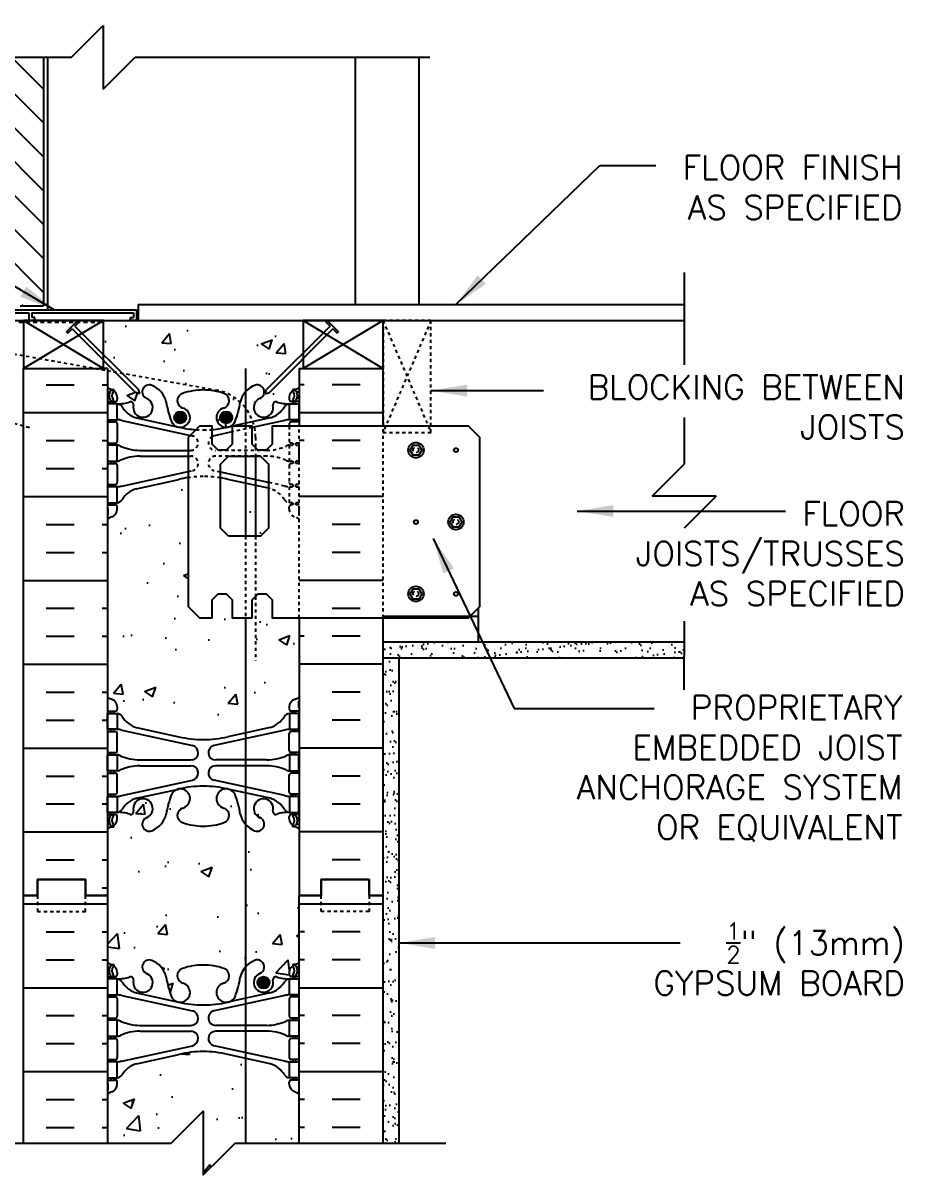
# Model space of a CAD drawing. Header units: inches. Extents: x -32.5 to 14.7, y 152.2 to 241.2.
# Drawn here: x -13.11 to 14.39, y 174.54 to 210.59 of the extents above; entities that cross this region are included whole.
import ezdxf

# ---------------------------------------------------------------- set-up
doc = ezdxf.new("R2010")
doc.units = ezdxf.units.IN
doc.header["$LTSCALE"] = 0.5
doc.header["$MEASUREMENT"] = 0
doc.linetypes.add('DASHED2', pattern=[0.375, 0.25, -0.125])
doc.linetypes.add('HIDDEN2', pattern=[0.1875, 0.125, -0.0625])
for name, color, linetype in [('HATCH', 12, 'Continuous'), ('Hidden2', 12, 'HIDDEN2'), ('LINE18', 9, 'Continuous'), ('line25', 2, 'Continuous'), ('LINE3', 3, 'Continuous'), ('LINE50', 5, 'Continuous'), ('LINE65', 3, 'Continuous'), ('LINE9', 9, 'Continuous'), ('TEXT', 4, 'Continuous'), ('Web_Edge', 9, 'Continuous')]:
    doc.layers.add(name, color=color, linetype=linetype)
doc.styles.add('DIM', font='romans.shx', dxfattribs={"width": 0.7})
doc.styles.add('ROMANS', font='romans.shx', dxfattribs={"height": 0.75})
doc.dimstyles.new('ext_12', dxfattribs={"dimscale": 12, "dimtxt": 0.09375, "dimasz": 0.09375, "dimexe": 0.09375, "dimexo": 0.0625, "dimgap": 0.0625, "dimtad": 1, "dimdec": 1, "dimzin": 3, "dimdsep": 46, "dimlunit": 4, "dimtxsty": 'DIM', "dimcen": 0.09, "dimdle": 0.09375, "dimclrt": 4, "dimadec": 0, "dimazin": 0, "dimtfac": 1, "dimtdec": 1, "dimtmove": 2, "dimatfit": 3, "dimfxl": 1, "dimfrac": 2, "dimtolj": 1, "dimtzin": 0, "dimarcsym": 0})

msp = doc.modelspace()

# ---------------------------------------------------------------- hatches: boundary and pattern name
at = {"layer": 'HATCH'}
h = msp.add_hatch(dxfattribs=at)
h.set_pattern_fill('AR-CONC', color=256, scale=0.5)
h.paths.add_polyline_path([(-4.78, 177.377), (-4.78, 177.445, -0.414214), (-4.718, 177.507), (-4.67, 177.507), (-4.67, 177.577), (-4.775, 177.577, -0.188973), (-4.931, 177.672, 0.196323), (-5.38, 178.018), (-6.702, 178.309, 0.057795), (-7.47, 178.398, 0.057795), (-8.238, 178.309), (-9.56, 178.018, 0.196323), (-10.009, 177.672, -0.188973), (-10.165, 177.577), (-10.27, 177.577), (-10.27, 177.507), (-10.223, 177.507, -0.414214), (-10.16, 177.445), (-10.16, 177.377, -0.317837), (-10.327, 177.142, 0.082415), (-10.47, 177.063), (-10.47, 175.536), (-8.47, 175.536), (-7.47, 176.536), (-7.47, 174.536), (-6.891, 175.115), (-6.47, 175.536), (-4.47, 175.536), (-4.47, 177.063, 0.082415), (-4.614, 177.142, -0.317837)])
h.paths.add_polyline_path([(-4.47, 185.37, 0.064398), (-4.58, 185.436), (-4.67, 185.436), (-4.67, 185.478, -0.249069), (-4.78, 185.685), (-4.78, 185.753, -0.414214), (-4.718, 185.815), (-4.67, 185.815), (-4.67, 185.885), (-4.775, 185.885, 0.10046), (-5.169, 185.828, -0.601435), (-5.289, 185.933, 2.182095), (-5.699, 185.72, -1), (-5.862, 185.311, -0.24438), (-6.31, 185.832, 0.053157), (-6.476, 186.446, 1.553132), (-6.834, 186.022, -0.735593), (-6.822, 185.564, -0.082755), (-7.47, 185.456, -0.082755), (-8.119, 185.564, -0.735593), (-8.106, 186.022, 1.553132), (-8.464, 186.446, 0.053157), (-8.63, 185.832, -0.24438), (-9.079, 185.311, -1), (-9.242, 185.72, 2.182095), (-9.652, 185.933, -0.601435), (-9.772, 185.828, 0.10046), (-10.165, 185.885), (-10.27, 185.885), (-10.27, 185.815), (-10.223, 185.815, -0.414214), (-10.16, 185.753), (-10.16, 185.685, -0.249069), (-10.27, 185.478), (-10.27, 185.436), (-10.36, 185.436, 0.064398), (-10.47, 185.37), (-10.47, 183.281), (-10.47, 181.192, 0.064398), (-10.36, 181.126), (-10.27, 181.126), (-10.27, 181.085, -0.249069), (-10.16, 180.877), (-10.16, 180.81, -0.414214), (-10.223, 180.747), (-10.27, 180.747), (-10.27, 180.677), (-10.165, 180.677, 0.10046), (-9.772, 180.735, -0.601435), (-9.652, 180.63, 2.182095), (-9.242, 180.843, -1), (-9.079, 181.251, -0.24438), (-8.63, 180.73, 0.053157), (-8.464, 180.116, 1.553132), (-8.106, 180.541, -0.735593), (-8.119, 180.999, -0.082755), (-7.47, 181.107, -0.082755), (-6.822, 180.999, -0.735593), (-6.834, 180.541, 1.553132), (-6.476, 180.116, 0.053157), (-6.31, 180.73, -0.24438), (-5.862, 181.251, -1), (-5.699, 180.843, 2.182095), (-5.289, 180.63, -0.601435), (-5.169, 180.735, 0.10046), (-4.775, 180.677), (-4.67, 180.677), (-4.67, 180.747), (-4.718, 180.747, -0.414214), (-4.78, 180.81), (-4.78, 180.877, -0.249069), (-4.67, 181.085), (-4.67, 181.126), (-4.58, 181.126, 0.064398), (-4.47, 181.192), (-4.47, 183.281)])
h.paths.add_polyline_path([(-4.614, 189.421, 0.082415), (-4.47, 189.5), (-4.47, 191.974), (-5.314, 191.974), (-5.314, 192.537), (-5.502, 192.724), (-5.752, 192.724), (-5.939, 192.537), (-5.939, 191.974), (-6.564, 191.974), (-6.564, 192.537), (-6.752, 192.724), (-7.002, 192.724), (-7.189, 192.537), (-7.189, 191.974), (-7.586, 191.974), (-7.939, 192.328), (-7.939, 196.365, 0.022683), (-8.238, 196.309), (-9.56, 196.018, 0.196323), (-10.009, 195.672, -0.188973), (-10.165, 195.577), (-10.27, 195.577), (-10.27, 195.507), (-10.223, 195.507, -0.414214), (-10.16, 195.445), (-10.16, 195.377, -0.317837), (-10.327, 195.142, 0.082415), (-10.47, 195.063), (-10.47, 189.5, 0.082415), (-10.327, 189.421, -0.317837), (-10.16, 189.185), (-10.16, 189.118, -0.414214), (-10.223, 189.055), (-10.27, 189.055), (-10.27, 188.985), (-10.165, 188.985, -0.188973), (-10.009, 188.89, 0.196323), (-9.56, 188.544), (-8.238, 188.253, 0.057795), (-7.47, 188.164, 0.057795), (-6.702, 188.253), (-5.38, 188.544, 0.196323), (-4.931, 188.89, -0.188973), (-4.775, 188.985), (-4.67, 188.985), (-4.67, 189.055), (-4.718, 189.055, -0.414214), (-4.78, 189.118), (-4.78, 189.185, -0.317837)])
h.paths.add_polyline_path([(-5.43, 196.029), (-6.702, 196.309, 0.017332), (-6.93, 196.354), (-6.93, 194.781), (-6.68, 194.531), (-5.68, 194.531), (-5.43, 194.781)], flags=17)
h.paths.add_polyline_path([(-4.345, 200.261), (-4.345, 201.281), (-10.595, 201.281), (-10.595, 200.215), (-10.012, 199.632), (-7.08, 199.108, -0.146134), (-6.311, 198.726, -0.245973), (-5.862, 199.251, -1), (-5.699, 198.843, 2.182095), (-5.289, 198.63, -0.601435), (-5.169, 198.735, 0.10046), (-4.775, 198.677), (-4.67, 198.677), (-4.67, 198.747), (-4.718, 198.747, -0.414214), (-4.78, 198.81), (-4.78, 198.877, -0.249069), (-4.67, 199.085), (-4.67, 199.126), (-4.58, 199.126, 0.064398), (-4.47, 199.192), (-4.47, 199.781), (-4.345, 199.781), (-4.345, 200.084), (-5.399, 199.031), (-5.528, 198.99), (-5.487, 199.119)])
h.paths.add_polyline_path([(-7.47, 199.107, -0.082755), (-6.822, 198.999, -0.735593), (-6.834, 198.541, 1.553132), (-6.476, 198.116, 0.052765), (-6.311, 198.726, 0.146199), (-7.08, 199.108), (-10.012, 199.632), (-9.499, 199.119), (-9.459, 198.99), (-9.588, 199.031), (-10.227, 199.67), (-10.47, 199.714), (-10.47, 199.192, 0.064398), (-10.36, 199.126), (-10.27, 199.126), (-10.27, 199.085, -0.249069), (-10.16, 198.877), (-10.16, 198.81, -0.414214), (-10.223, 198.747), (-10.27, 198.747), (-10.27, 198.677), (-10.165, 198.677, 0.10046), (-9.772, 198.735, -0.601435), (-9.652, 198.63, 2.182095), (-9.242, 198.843, -1), (-9.079, 199.251, -0.24438), (-8.63, 198.73, 0.053157), (-8.464, 198.116, 1.553132), (-8.106, 198.541, -0.735593), (-8.119, 198.999, -0.082755)])
h.paths.add_polyline_path([(-13.876, 200.322), (-14.588, 200.449, 0.873175), (-15.325, 198.583), (-13.876, 198.195)], flags=17)
h.paths.add_polyline_path([(-13.876, 198.195), (-15.325, 198.583, -0.873175), (-14.588, 200.449), (-13.876, 200.322), (-13.877, 201.281), (-16.557, 201.281), (-17.595, 201.281), (-17.595, 196.281, 0.050065), (-17.496, 195.287), (-13.876, 195.406)])
h.paths.add_polyline_path([(-17.595, 201.281), (-17.783, 201.281), (-22.517, 201.125), (-22.517, 199.521), (-23.517, 198.521), (-21.517, 198.521), (-22.517, 197.521), (-22.517, 195.122), (-17.496, 195.287, -0.050065), (-17.595, 196.281)])
h.paths.add_polyline_path([(-4.47, 224.949, 0.082415), (-4.614, 225.028, -0.317837), (-4.78, 225.264), (-4.78, 225.332, -0.414214), (-4.718, 225.394), (-4.67, 225.394), (-4.67, 225.464), (-4.775, 225.464, -0.188973), (-4.931, 225.559, 0.196323), (-5.38, 225.905), (-6.702, 226.196, 0.057795), (-7.47, 226.285, 0.057795), (-8.238, 226.196), (-9.56, 225.905, 0.196323), (-10.009, 225.559, -0.188973), (-10.165, 225.464), (-10.27, 225.464), (-10.27, 225.394), (-10.223, 225.394, -0.414214), (-10.16, 225.332), (-10.16, 225.264, -0.317837), (-10.327, 225.028, 0.082415), (-10.47, 224.949), (-10.47, 222.168), (-9.845, 222.168), (-9.845, 222.218), (-7.895, 222.218, 0.414214), (-7.77, 222.343), (-7.77, 222.418, -1), (-7.17, 222.418), (-7.17, 222.343, 0.414214), (-7.045, 222.218), (-5.095, 222.218), (-5.095, 222.168), (-4.47, 222.168)])
h.paths.add_polyline_path([(-4.47, 231.168), (-4.47, 233.257, 0.064398), (-4.58, 233.323), (-4.67, 233.323), (-4.67, 233.365, -0.249069), (-4.78, 233.572), (-4.78, 233.639, -0.414214), (-4.718, 233.702), (-4.67, 233.702), (-4.67, 233.772), (-4.775, 233.772, 0.10046), (-5.169, 233.714, -0.601435), (-5.289, 233.819, 2.182095), (-5.699, 233.606, -1), (-5.862, 233.198, -0.24438), (-6.31, 233.719, 0.053157), (-6.476, 234.333, 1.553132), (-6.834, 233.908, -0.735593), (-6.822, 233.45, -0.082755), (-7.47, 233.342, -0.082755), (-8.119, 233.45, -0.735593), (-8.106, 233.908, 1.553132), (-8.464, 234.333, 0.053157), (-8.63, 233.719, -0.24438), (-9.079, 233.198, -1), (-9.242, 233.606, 2.182095), (-9.652, 233.819, -0.601435), (-9.772, 233.714, 0.10046), (-10.165, 233.772), (-10.27, 233.772), (-10.27, 233.702), (-10.223, 233.702, -0.414214), (-10.16, 233.639), (-10.16, 233.572, -0.249069), (-10.27, 233.365), (-10.27, 233.323), (-10.36, 233.323, 0.064398), (-10.47, 233.257), (-10.47, 231.168), (-10.47, 228.957, 0.035064), (-10.395, 228.919, -0.068878), (-10.36, 228.978, -0.348752), (-10.305, 228.991, -0.292121), (-10.16, 228.764), (-10.16, 228.697, -0.414214), (-10.223, 228.634), (-10.27, 228.634), (-10.27, 228.564), (-10.165, 228.564, 0.10046), (-9.772, 228.621, -0.601435), (-9.652, 228.516, 2.182095), (-9.242, 228.729, -1), (-9.079, 229.138, -0.24438), (-8.63, 228.617, 0.053157), (-8.464, 228.003, 1.553132), (-8.106, 228.427, -0.735593), (-8.119, 228.885, -0.082755), (-7.47, 228.993, -0.082755), (-6.822, 228.885, -0.735593), (-6.834, 228.427, 1.553132), (-6.476, 228.003, 0.053157), (-6.31, 228.617, -0.24438), (-5.862, 229.138, -1), (-5.699, 228.729, 2.182095), (-5.289, 228.516, -0.601435), (-5.169, 228.621, 0.10046), (-4.775, 228.564), (-4.67, 228.564), (-4.67, 228.634), (-4.718, 228.634, -0.414214), (-4.78, 228.697), (-4.78, 228.764, -0.249069), (-4.67, 228.971), (-4.67, 229.013), (-4.58, 229.013, 0.064398), (-4.47, 229.079)])
h.paths.add_polyline_path([(-4.47, 240.158), (-8.943, 240.158), (-9.943, 239.158), (-9.943, 241.158), (-10.47, 240.631), (-10.47, 237.386, 0.082415), (-10.327, 237.307, -0.317837), (-10.16, 237.072), (-10.16, 237.004, -0.414214), (-10.223, 236.942), (-10.27, 236.942), (-10.27, 236.872), (-10.165, 236.872, -0.188973), (-10.009, 236.777, 0.196323), (-9.56, 236.431), (-8.238, 236.14, 0.057795), (-7.47, 236.051, 0.057795), (-6.702, 236.14), (-5.38, 236.431, 0.196323), (-4.931, 236.777, -0.188973), (-4.775, 236.872), (-4.67, 236.872), (-4.67, 236.942), (-4.718, 236.942, -0.414214), (-4.78, 237.004), (-4.78, 237.072, -0.317837), (-4.614, 237.307, 0.082415), (-4.47, 237.386)])
h = msp.add_hatch(dxfattribs=at)
h.set_pattern_fill('ANSI31', color=256, scale=6, style=0)
h.set_pattern_definition([(135, (107.8191, 45.80936), (0.53033, 0.53033), [])])
h.paths.add_polyline_path([(-14.094, 209.52), (-12.469, 209.52), (-12.469, 201.737), (-13.201, 201.737), (-13.201, 201.779), (-13.12, 201.779), (-13.12, 202.02), (-13.442, 202.02), (-13.442, 201.779), (-13.371, 201.779), (-13.371, 201.737), (-14.094, 201.737)])
h = msp.add_hatch(dxfattribs=at)
h.set_pattern_fill('INSUL', color=256, scale=7, style=0)
h.set_pattern_definition([(0, (-2936.632, -213.7283), (0, 2.625), []), (0, (-2936.632, -212.8533), (0, 2.625), [0.875, -0.875]), (0, (-2936.632, -211.9783), (0, 2.625), [0.875, -0.875])])
h.paths.add_polyline_path([(-13.095, 183.281), (-12.658, 183.281), (-12.658, 183.781), (-11.158, 183.781), (-11.158, 183.281), (-10.47, 183.281), (-10.47, 199.781), (-13.095, 199.781)])
h = msp.add_hatch(dxfattribs=at)
h.set_pattern_fill('AR-SAND', color=256, scale=0.25, style=0)
h.set_pattern_definition([(37.5, (-112.9404, 70.85372), (-0.0157483, 0.4817059), [0, -0.38, 0, -0.425, 0, -0.40625]), (7.5, (-112.9404, 70.8537), (0.4424442, 0.7055365), [0, -0.205, 0, -0.3425, 0, -0.13125]), (327.5, (-113.2479, 70.85372), (0.7785355, 0.0014148), [0, -0.125, 0, -0.45, 0, -0.5875]), (317.5, (-113.2479, 70.8537), (0.7515317, 0.219419), [0, -0.0625, 0, -0.295, 0, -0.3375])])
h.paths.add_polyline_path([(7.567, 190.724), (7.567, 191.224), (-1.854, 191.224), (-1.854, 190.724)])
h = msp.add_hatch(dxfattribs=at)
h.set_pattern_fill('AR-SAND', color=256, scale=0.25, style=0)
h.set_pattern_definition([(37.5, (65.12333, 7.50636), (-0.01574834, 0.48170594), [0, -0.38, 0, -0.425, 0, -0.40625]), (7.5, (65.12333, 7.50636), (0.4424442, 0.7055365), [0, -0.205, 0, -0.3425, 0, -0.13125]), (327.5, (64.81583, 7.50636), (0.7785355, 0.0014148), [0, -0.125, 0, -0.45, 0, -0.5875]), (317.5, (64.81583, 7.50636), (0.7515317, 0.219419), [0, -0.0625, 0, -0.295, 0, -0.3375])])
h.paths.add_polyline_path([(-1.345, 190.724), (-1.845, 190.724), (-1.845, 183.281), (-1.845, 175.536), (-1.345, 175.536)])
h = msp.add_hatch(dxfattribs=at)
h.set_pattern_fill('INSUL', color=256, scale=7, style=0)
h.set_pattern_definition([(0, (-2936.632, -231.7283), (0, 2.625), []), (0, (-2936.632, -230.8533), (0, 2.625), [0.875, -0.875]), (0, (-2936.632, -229.9783), (0, 2.625), [0.875, -0.875])])
h.paths.add_polyline_path([(-13.095, 175.536), (-10.47, 175.536), (-10.47, 183.281), (-11.158, 183.281), (-11.158, 183.781), (-12.658, 183.781), (-12.658, 183.281), (-13.095, 183.281)])
h = msp.add_hatch(dxfattribs=at)
h.set_pattern_fill('INSUL', color=256, scale=7, style=0)
h.set_pattern_definition([(180, (2921.6913, -231.7283), (0, 2.625), []), (180, (2921.6913, -230.8533), (0, 2.625), [0.875, -0.875]), (180, (2921.6913, -229.9783), (0, 2.625), [0.875, -0.875])])
h.paths.add_polyline_path([(-4.47, 175.536), (-1.845, 175.536), (-1.845, 183.281), (-2.283, 183.281), (-2.283, 183.781), (-3.783, 183.781), (-3.783, 183.281), (-4.47, 183.281)])
at = {"layer": 'LINE3'}
msp.add_hatch(color=256, dxfattribs=at).paths.add_polyline_path([(-5.398, 180.559, 1), (-5.773, 180.559, 1)])
msp.add_hatch(color=256, dxfattribs=at).paths.add_polyline_path([(-5.398, 180.559, 1), (-5.773, 180.559, 1)])
at = {"layer": 'LINE65'}
for points in [[(-8.001, 198.247, 1), (-8.376, 198.247, 1)], [(-6.564, 198.247, 1), (-6.939, 198.247, 1)]]:
    msp.add_hatch(color=256, dxfattribs=at).paths.add_polyline_path(points)

# ---------------------------------------------------------------- linework, layer by layer
at = {"layer": 'HATCH'}
for p, q in [((-12.344, 209.52), (-12.344, 201.612)), ((-2.72, 209.52), (-2.72, 201.781)), ((-0.72, 209.52), (-0.72, 201.781)), ((-13.095, 201.281), (-10.595, 199.781)), ((-10.595, 201.281), (-13.095, 199.781)), ((-4.345, 201.281), (-1.845, 199.781)), ((-1.845, 201.281), (-4.345, 199.781)), ((-4.309, 199.272), (-4.47, 199.272)), ((-2.559, 199.272), (-3.434, 199.272)), ((-1.845, 198.397), (-4.47, 198.397)), ((-4.309, 197.522), (-4.47, 197.522)), ((-2.559, 197.522), (-3.434, 197.522)), ((-2.559, 196.647), (-3.434, 196.647)), ((-1.845, 195.772), (-4.47, 195.772)), ((-2.559, 194.897), (-3.434, 194.897)), ((-2.559, 194.022), (-3.434, 194.022)), ((-1.845, 193.147), (-4.47, 193.147)), ((-2.559, 192.272), (-3.434, 192.272)), ((-4.631, 191.973), (-4.631, 191.973)), ((-4.631, 191.973), (-4.631, 191.973)), ((-4.309, 191.397), (-4.47, 191.397)), ((-2.559, 191.397), (-3.434, 191.397)), ((-1.845, 190.522), (-4.47, 190.522)), ((-2.559, 189.647), (-3.434, 189.647)), ((-2.559, 188.772), (-3.434, 188.772)), ((-1.845, 187.897), (-4.47, 187.897)), ((-2.559, 187.022), (-3.434, 187.022)), ((-2.559, 186.147), (-3.434, 186.147)), ((-1.845, 185.272), (-4.47, 185.272)), ((-2.559, 184.397), (-3.434, 184.397))]:
    msp.add_line(p, q, dxfattribs=at)
at = {"layer": 'HATCH', "linetype": 'HIDDEN2'}
for p, q in [((-6.15, 197.974), (-6.15, 197.031)), ((-5.836, 197.308), (-5.836, 197.031)), ((-6.15, 194.531), (-6.15, 191.974)), ((-5.836, 194.531), (-5.836, 192.64)), ((-5.836, 192.64), (-5.836, 190.63))]:
    msp.add_line(p, q, dxfattribs=at)
at = {"layer": 'Hidden2'}
for p, q in [((-14.588, 200.449), (-10.47, 199.714)), ((-10.47, 199.714), (-7.065, 199.106)), ((-15.325, 198.583), (-12.892, 197.931)), ((-4.78, 197.974), (-4.78, 197.51)), ((-4.47, 191.974), (-4.47, 197.974)), ((-7.874, 197.686), (-7.81, 197.672)), ((-5.939, 197.931), (-6.564, 197.795)), ((-5.836, 197.63), (-5.836, 197.308)), ((-4.47, 197.447), (-4.718, 197.447)), ((-4.67, 197.447), (-4.67, 197.377)), ((-4.58, 197.447), (-4.58, 197.377)), ((-7.939, 197.217), (-7.859, 197.217)), ((-7.939, 197.037), (-7.859, 197.037)), ((-5.485, 197.217), (-7.081, 197.217)), ((-5.485, 197.037), (-7.081, 197.037)), ((-4.67, 196.877), (-4.67, 196.807)), ((-4.58, 196.877), (-4.58, 196.807)), ((-7.939, 196.555), (-7.81, 196.583)), ((-6.93, 196.539), (-7.131, 196.583)), ((-4.78, 196.745), (-4.78, 196.21)), ((-4.47, 196.807), (-4.718, 196.807)), ((-4.919, 196.101), (-5.43, 196.213)), ((-5.38, 196.018), (-5.43, 196.029)), ((-4.47, 196.147), (-4.718, 196.147)), ((-4.67, 196.147), (-4.67, 196.077)), ((-4.58, 196.147), (-4.58, 196.077)), ((-4.78, 195.377), (-4.78, 195.445)), ((-4.47, 195.507), (-4.718, 195.507)), ((-4.67, 195.577), (-4.67, 195.507)), ((-4.58, 195.577), (-4.58, 195.507)), ((-4.48, 195.387), (-4.48, 195.201))]:
    msp.add_line(p, q, dxfattribs=at)
for points in [[(-4.475, 196.877), (-4.775, 196.877), (-4.775, 197.377), (-4.475, 197.377)], [(-4.475, 195.577), (-4.775, 195.577), (-4.775, 196.077), (-4.475, 196.077)]]:
    msp.add_lwpolyline(points, close=True, dxfattribs=at)
for centre, radius, start, end in [((-7.336, 197.63), 1.5, 0, 79.5785), ((-7.859, 197.447), 0.23, 270, 77.6055), ((-7.47, 201.213), 3.356, 266.1524, 270), ((-7.47, 201.213), 3.356, 270, 274.8025), ((-7.081, 197.447), 0.23, 118.0472, 270), ((-5.515, 198.817), 1.6, 271.0797, 293.4327), ((-4.771, 197.159), 0.219, 91.08, 119.5063), ((-4.718, 197.51), 0.0625, 180, 270), ((-7.859, 196.807), 0.23, 282.3945, 90), ((-7.081, 196.807), 0.23, 90, 257.6055), ((-5.515, 195.438), 1.6, 66.5673, 88.9203), ((-5.515, 195.438), 1.6, 66.5673, 88.9203), ((-4.771, 197.096), 0.219, 240.4937, 268.92), ((-4.771, 197.096), 0.219, 240.4937, 268.92), ((-4.718, 196.745), 0.0625, 90, 180), ((-7.47, 193.042), 3.356, 90, 98.0333), ((-7.47, 193.042), 3.356, 80.741, 90), ((-4.718, 196.21), 0.0625, 180, 270), ((-5.58, 195.295), 0.75, 30.155, 74.5838), ((-4.685, 197.073), 1, 256.4291, 264.7991), ((-4.732, 195.824), 0.25, 217.2777, 260.0823), ((-4.718, 195.445), 0.0625, 90, 180), ((-4.53, 195.377), 0.25, 180, 250.5288), ((-4.78, 194.67), 0.5, 51.6833, 70.5288), ((-4.46, 195.387), 0.02, 119.988, 180), ((-4.46, 195.201), 0.02, 180, 238.927), ((-4.78, 194.67), 0.6, 58.8907, 58.927)]:
    msp.add_arc(centre, radius, start, end, dxfattribs=at)
at = {"layer": 'LINE18'}
for p, q in [((-11.397, 201.281), (-11.353, 201.237)), ((-11.75, 200.928), (-11.706, 200.884)), ((-11.573, 201.016), (-9.588, 199.031)), ((-11.485, 201.105), (-9.499, 199.119)), ((-3.502, 201.105), (-5.487, 199.119)), ((-3.413, 201.016), (-5.399, 199.031)), ((-3.237, 200.928), (-3.281, 200.884)), ((-9.459, 198.99), (-9.499, 199.119)), ((-5.528, 198.99), (-5.487, 199.119)), ((-9.459, 198.99), (-9.588, 199.031)), ((-5.528, 198.99), (-5.399, 199.031))]:
    msp.add_line(p, q, dxfattribs=at)
for points in [[(-11.75, 200.928), (-11.397, 201.281)], [(-11.485, 201.105), (-11.353, 201.237)], [(-3.502, 201.105), (-3.634, 201.237)], [(-3.59, 201.281), (-3.237, 200.928)], [(-11.573, 201.016), (-11.706, 200.884)], [(-3.413, 201.016), (-3.281, 200.884)]]:
    msp.add_lwpolyline(points, dxfattribs=at)
at = {"layer": 'line25'}
for p, q in [((-12.469, 209.52), (-12.469, 201.737)), ((-13.201, 201.737), (-12.469, 201.737)), ((-10.47, 199.781), (-10.595, 199.781)), ((-10.47, 199.781), (-10.47, 183.281)), ((-4.47, 199.781), (-4.47, 197.974)), ((-4.47, 199.781), (-4.345, 199.781)), ((1.146, 191.224), (1.146, 192.288)), ((-4.47, 191.974), (-4.47, 183.281)), ((-1.845, 192.031), (1.155, 192.031)), ((-1.854, 191.224), (7.567, 191.224)), ((-10.47, 183.281), (-10.47, 175.536)), ((-4.47, 175.536), (-4.47, 183.281))]:
    msp.add_line(p, q, dxfattribs=at)
for points in [[(-7.939, 197.62), (-7.939, 192.328), (-7.586, 191.974), (-7.189, 191.974), (-7.189, 192.537), (-7.002, 192.724), (-6.752, 192.724), (-6.564, 192.537), (-6.564, 191.974), (-5.939, 191.974), (-5.939, 192.537), (-5.752, 192.724), (-5.502, 192.724), (-5.314, 192.537), (-5.314, 191.974), (0.832, 191.974), (1.186, 192.328), (1.186, 197.62), (0.832, 197.974), (-5.314, 197.974), (-5.314, 197.412), (-5.502, 197.224), (-5.752, 197.224), (-5.939, 197.412), (-5.939, 197.974), (-6.564, 197.974), (-6.564, 197.412), (-6.752, 197.224), (-7.002, 197.224), (-7.189, 197.412), (-7.189, 197.974), (-7.586, 197.974)], [(-6.68, 194.531), (-6.93, 194.781), (-6.93, 196.781), (-6.68, 197.031), (-5.68, 197.031), (-5.43, 196.781), (-5.43, 194.781), (-5.68, 194.531)]]:
    msp.add_lwpolyline(points, close=True, dxfattribs=at)
at = {"layer": 'LINE3'}
for p, q in [((-6.15, 199.781), (-6.15, 197.974)), ((-6.15, 197.031), (-6.15, 194.531)), ((-5.836, 197.031), (-5.836, 194.531)), ((-6.15, 191.974), (-6.15, 175.536))]:
    msp.add_line(p, q, dxfattribs=at)
msp.add_circle((-5.585, 180.559), 0.188, dxfattribs=at)
msp.add_circle((-5.585, 180.559), 0.188, dxfattribs=at)
at = {"layer": 'LINE50'}
for p, q in [((-16.557, 201.281), (-1.845, 201.281)), ((-1.845, 201.281), (7.576, 201.281)), ((-13.095, 183.281), (-13.095, 199.781)), ((-1.845, 197.974), (-1.845, 199.781)), ((-1.845, 183.281), (-1.845, 191.974)), ((-1.845, 185.397), (-1.845, 188.281)), ((-13.095, 175.536), (-13.095, 183.281)), ((-1.845, 175.536), (-1.845, 183.281))]:
    msp.add_line(p, q, dxfattribs=at)
at = {"layer": 'LINE50', "color": 9, "linetype": 'DASHED2'}
msp.add_line((-13.242, 201.232), (-10.595, 201.232), dxfattribs=at)
at = {"layer": 'LINE50'}
for points in [[(-10.47, 183.281), (-11.158, 183.281), (-11.158, 183.781), (-12.658, 183.781), (-12.658, 183.281), (-13.095, 183.281)], [(-13.095, 183.281), (-12.658, 183.281), (-12.658, 183.781), (-11.158, 183.781), (-11.158, 183.281), (-10.47, 183.281)], [(-10.47, 183.281), (-11.158, 183.281), (-11.158, 183.781), (-12.658, 183.781), (-12.658, 183.281), (-13.095, 183.281)], [(-4.47, 183.281), (-3.783, 183.281), (-3.783, 183.781), (-2.283, 183.781), (-2.283, 183.281), (-1.845, 183.281)], [(-1.845, 183.281), (-2.283, 183.281), (-2.283, 183.781), (-3.783, 183.781), (-3.783, 183.281), (-4.47, 183.281)]]:
    msp.add_lwpolyline(points, dxfattribs=at)
at = {"layer": 'LINE65'}
for centre in [(-8.189, 198.247), (-6.752, 198.247)]:
    msp.add_circle(centre, 0.188, dxfattribs=at)
at = {"layer": 'LINE9'}
for p, q in [((-11.597, 209.52), (-10.597, 210.52)), ((-10.597, 210.52), (-10.597, 208.52)), ((-18.279, 209.52), (-11.597, 209.52)), ((-10.597, 208.52), (-9.597, 209.52)), ((-9.597, 209.52), (-0.38, 209.52)), ((7.576, 202.781), (7.576, 199.894)), ((-14.094, 201.612), (-9.554, 201.612)), ((-9.554, 201.612), (-9.554, 201.281)), ((-9.501, 201.781), (-9.501, 201.281)), ((-14.094, 201.518), (-12.929, 201.518)), ((-13.095, 201.281), (-13.095, 199.781)), ((-10.595, 201.281), (-13.095, 201.281)), ((-12.929, 201.518), (-12.929, 201.281)), ((-12.929, 201.281), (-12.741, 201.281)), ((-12.835, 201.518), (-9.648, 201.518)), ((-12.835, 201.518), (-12.835, 201.375)), ((-12.741, 201.375), (-12.835, 201.375)), ((-12.741, 201.281), (-12.741, 201.375)), ((-10.595, 199.781), (-10.595, 201.281)), ((-9.741, 201.281), (-9.741, 201.375)), ((-9.741, 201.375), (-9.648, 201.375)), ((-9.554, 201.281), (-9.741, 201.281)), ((-9.648, 201.518), (-9.648, 201.375)), ((-4.345, 201.281), (-4.345, 199.781)), ((-1.845, 201.281), (-4.345, 201.281)), ((-3.634, 201.237), (-3.59, 201.281)), ((-1.845, 199.781), (-1.845, 201.281)), ((-13.095, 199.781), (-10.595, 199.781)), ((-4.345, 199.781), (-1.845, 199.781)), ((7.576, 198.248), (7.576, 196.781)), ((6.576, 195.781), (7.576, 196.781)), ((8.576, 195.781), (6.576, 195.781)), ((8.576, 195.781), (7.576, 194.781)), ((7.576, 191.873), (7.567, 189.724)), ((-1.854, 190.724), (7.567, 190.724)), ((-1.345, 175.536), (-1.345, 190.724))]:
    msp.add_line(p, q, dxfattribs=at)
at = {"layer": 'LINE9', "linetype": 'HIDDEN2'}
for p, q in [((-1.845, 201.281), (-0.345, 197.781)), ((-0.345, 201.281), (-1.845, 197.781)), ((-1.845, 191.974), (-1.845, 197.974))]:
    msp.add_line(p, q, dxfattribs=at)
msp.add_lwpolyline([(-1.845, 197.781), (-0.345, 197.781), (-0.345, 201.281), (-1.845, 201.281)], close=True, dxfattribs=at)
at = {"layer": 'LINE9'}
for points in [[(-0.722, 197.384), (-0.629, 197.224), (-0.722, 197.064), (-0.906, 197.064), (-0.999, 197.224), (-0.906, 197.384)], [(0.528, 195.134), (0.621, 194.974), (0.528, 194.814), (0.344, 194.814), (0.251, 194.974), (0.344, 195.134)], [(-0.722, 192.884), (-0.629, 192.724), (-0.722, 192.564), (-0.906, 192.564), (-0.999, 192.724), (-0.906, 192.884)]]:
    msp.add_lwpolyline(points, close=True, dxfattribs=at)
at = {"layer": 'LINE9', "linetype": 'DASHED2', "ltscale": 0.15}
for points in [[(-12.658, 183.281), (-12.658, 183.281), (-12.658, 182.781), (-11.158, 182.781), (-11.158, 183.281), (-11.158, 183.281)], [(-12.658, 183.281), (-12.658, 183.281), (-12.658, 182.781), (-11.158, 182.781), (-11.158, 183.281), (-11.158, 183.281)], [(-2.283, 183.281), (-2.283, 183.281), (-2.283, 182.781), (-3.783, 182.781), (-3.783, 183.281), (-3.783, 183.281)]]:
    msp.add_lwpolyline(points, dxfattribs=at)
at = {"layer": 'LINE9'}
for points in [[(-15.063, 175.536), (-8.47, 175.536), (-7.47, 176.536), (-7.47, 174.536), (-6.891, 175.115)], [(-6.891, 175.115), (-6.47, 175.536), (0.116, 175.536)]]:
    msp.add_lwpolyline(points, dxfattribs=at)
for centre, radius in [((-0.814, 197.224), 0.241), ((0.436, 197.224), 0.0625), ((0.436, 194.974), 0.241), ((-0.814, 194.974), 0.0625), ((-0.814, 192.724), 0.241), ((0.436, 192.724), 0.0625)]:
    msp.add_circle(centre, radius, dxfattribs=at)
at = {"layer": 'LINE9', "linetype": 'DASHED2'}
for centre in [(-0.819, 197.228), (0.431, 194.978), (-0.819, 192.728)]:
    msp.add_circle(centre, 0.0843, dxfattribs=at)
at = {"layer": 'Web_Edge'}
for p, q in [((-9.501, 201.781), (7.576, 201.781)), ((-10.36, 199.126), (-10.27, 199.126)), ((-10.27, 199.126), (-10.27, 199.085)), ((-4.58, 199.126), (-4.67, 199.126)), ((-4.67, 199.126), (-4.67, 199.085)), ((-10.47, 198.847), (-10.428, 198.847)), ((-10.47, 198.747), (-10.223, 198.747)), ((-10.36, 198.747), (-10.36, 198.677)), ((-10.27, 198.747), (-10.27, 198.677)), ((-10.16, 198.877), (-10.16, 198.81)), ((-4.78, 198.877), (-4.78, 198.81)), ((-4.47, 198.747), (-4.718, 198.747)), ((-4.67, 198.747), (-4.67, 198.677)), ((-4.58, 198.747), (-4.58, 198.677)), ((-4.47, 198.847), (-4.512, 198.847)), ((-10.47, 198.107), (-10.223, 198.107)), ((-10.36, 198.177), (-10.36, 198.107)), ((-10.27, 198.177), (-10.27, 198.107)), ((-10.16, 198.045), (-10.16, 197.51)), ((-10.021, 198.154), (-7.874, 197.686)), ((-9.56, 198.236), (-8.238, 197.946)), ((-5.38, 198.236), (-6.702, 197.946)), ((-4.919, 198.154), (-5.939, 197.931)), ((-4.78, 198.045), (-4.78, 197.974)), ((-4.47, 198.107), (-4.718, 198.107)), ((-4.67, 198.177), (-4.67, 198.107)), ((-4.58, 198.177), (-4.58, 198.107)), ((-6.564, 197.795), (-7.131, 197.672)), ((-10.47, 197.447), (-10.223, 197.447)), ((-10.36, 197.447), (-10.36, 197.377)), ((-10.27, 197.447), (-10.27, 197.377)), ((-10.36, 196.877), (-10.36, 196.807)), ((-10.27, 196.877), (-10.27, 196.807)), ((-9.456, 197.217), (-7.939, 197.217)), ((-9.456, 197.037), (-7.939, 197.037)), ((-10.47, 196.807), (-10.223, 196.807)), ((-10.16, 196.745), (-10.16, 196.21)), ((-10.021, 196.101), (-7.939, 196.555)), ((-5.43, 196.213), (-6.93, 196.539)), ((-9.56, 196.018), (-8.238, 196.309)), ((-5.43, 196.029), (-6.702, 196.309)), ((-10.47, 196.147), (-10.223, 196.147)), ((-10.36, 196.147), (-10.36, 196.077)), ((-10.27, 196.147), (-10.27, 196.077)), ((-10.47, 195.507), (-10.223, 195.507)), ((-10.36, 195.577), (-10.36, 195.507)), ((-10.27, 195.577), (-10.27, 195.507)), ((-10.16, 195.377), (-10.16, 195.445)), ((-10.46, 195.387), (-10.46, 195.201)), ((-10.46, 189.175), (-10.46, 189.361)), ((-4.48, 189.175), (-4.48, 189.361)), ((-10.47, 189.055), (-10.223, 189.055)), ((-10.36, 188.985), (-10.36, 189.055)), ((-10.27, 188.985), (-10.27, 189.055)), ((-10.16, 189.185), (-10.16, 189.118)), ((-4.78, 189.185), (-4.78, 189.118)), ((-4.47, 189.055), (-4.718, 189.055)), ((-4.67, 188.985), (-4.67, 189.055)), ((-4.58, 188.985), (-4.58, 189.055)), ((-10.47, 188.415), (-10.223, 188.415)), ((-10.36, 188.415), (-10.36, 188.485)), ((-10.27, 188.415), (-10.27, 188.485)), ((-10.16, 187.818), (-10.16, 188.353)), ((-10.021, 188.461), (-7.81, 187.98)), ((-9.56, 188.544), (-8.238, 188.253)), ((-4.919, 188.461), (-7.131, 187.98)), ((-5.38, 188.544), (-6.702, 188.253)), ((-4.78, 187.818), (-4.78, 188.353)), ((-4.47, 188.415), (-4.718, 188.415)), ((-4.67, 188.415), (-4.67, 188.485)), ((-4.58, 188.415), (-4.58, 188.485)), ((-10.47, 187.755), (-10.223, 187.755)), ((-10.36, 187.685), (-10.36, 187.755)), ((-10.27, 187.685), (-10.27, 187.755)), ((-9.456, 187.525), (-7.859, 187.525)), ((-5.485, 187.525), (-7.081, 187.525)), ((-4.47, 187.755), (-4.718, 187.755)), ((-4.67, 187.685), (-4.67, 187.755)), ((-4.58, 187.685), (-4.58, 187.755)), ((-10.36, 187.115), (-10.36, 187.185)), ((-10.27, 187.115), (-10.27, 187.185)), ((-9.456, 187.345), (-7.859, 187.345)), ((-5.485, 187.345), (-7.081, 187.345)), ((-4.67, 187.115), (-4.67, 187.185)), ((-4.58, 187.115), (-4.58, 187.185)), ((-10.47, 187.115), (-10.223, 187.115)), ((-10.16, 186.518), (-10.16, 187.053)), ((-10.021, 186.409), (-7.81, 186.89)), ((-4.919, 186.409), (-7.131, 186.89)), ((-4.78, 186.518), (-4.78, 187.053)), ((-4.47, 187.115), (-4.718, 187.115)), ((-10.47, 186.455), (-10.223, 186.455)), ((-10.36, 186.385), (-10.36, 186.455)), ((-10.27, 186.385), (-10.27, 186.455)), ((-9.56, 186.326), (-8.238, 186.617)), ((-5.38, 186.326), (-6.702, 186.617)), ((-4.47, 186.455), (-4.718, 186.455)), ((-4.67, 186.385), (-4.67, 186.455)), ((-4.58, 186.385), (-4.58, 186.455)), ((-10.47, 185.815), (-10.223, 185.815)), ((-10.47, 185.715), (-10.428, 185.715)), ((-10.36, 185.815), (-10.36, 185.885)), ((-10.27, 185.815), (-10.27, 185.885)), ((-10.16, 185.685), (-10.16, 185.753)), ((-4.78, 185.685), (-4.78, 185.753)), ((-4.47, 185.815), (-4.718, 185.815)), ((-4.67, 185.815), (-4.67, 185.885)), ((-4.58, 185.815), (-4.58, 185.885)), ((-4.47, 185.715), (-4.512, 185.715)), ((-10.36, 185.436), (-10.27, 185.436)), ((-10.27, 185.436), (-10.27, 185.478)), ((-4.67, 185.436), (-4.67, 185.478)), ((-4.58, 185.436), (-4.67, 185.436)), ((-10.36, 181.126), (-10.27, 181.126)), ((-10.27, 181.126), (-10.27, 181.085)), ((-4.58, 181.126), (-4.67, 181.126)), ((-4.67, 181.126), (-4.67, 181.085)), ((-10.47, 180.847), (-10.428, 180.847)), ((-10.47, 180.747), (-10.223, 180.747)), ((-10.36, 180.747), (-10.36, 180.677)), ((-10.27, 180.747), (-10.27, 180.677)), ((-10.16, 180.877), (-10.16, 180.81)), ((-4.78, 180.877), (-4.78, 180.81)), ((-4.47, 180.747), (-4.718, 180.747)), ((-4.67, 180.747), (-4.67, 180.677)), ((-4.58, 180.747), (-4.58, 180.677)), ((-4.47, 180.847), (-4.512, 180.847)), ((-10.47, 180.107), (-10.223, 180.107)), ((-10.36, 180.177), (-10.36, 180.107)), ((-10.27, 180.177), (-10.27, 180.107)), ((-10.16, 180.045), (-10.16, 179.51)), ((-10.021, 180.154), (-7.81, 179.672)), ((-9.56, 180.236), (-8.238, 179.946)), ((-4.919, 180.154), (-7.131, 179.672)), ((-5.38, 180.236), (-6.702, 179.946)), ((-4.78, 180.045), (-4.78, 179.51)), ((-4.47, 180.107), (-4.718, 180.107)), ((-4.67, 180.177), (-4.67, 180.107)), ((-4.58, 180.177), (-4.58, 180.107)), ((-10.47, 179.447), (-10.223, 179.447)), ((-10.36, 179.447), (-10.36, 179.377)), ((-10.27, 179.447), (-10.27, 179.377)), ((-9.456, 179.217), (-7.859, 179.217)), ((-5.485, 179.217), (-7.081, 179.217)), ((-4.47, 179.447), (-4.718, 179.447)), ((-4.67, 179.447), (-4.67, 179.377)), ((-4.58, 179.447), (-4.58, 179.377)), ((-10.36, 178.877), (-10.36, 178.807)), ((-10.27, 178.877), (-10.27, 178.807)), ((-9.456, 179.037), (-7.859, 179.037)), ((-5.485, 179.037), (-7.081, 179.037)), ((-4.67, 178.877), (-4.67, 178.807)), ((-4.58, 178.877), (-4.58, 178.807)), ((-10.47, 178.807), (-10.223, 178.807)), ((-10.16, 178.745), (-10.16, 178.21)), ((-10.021, 178.101), (-7.81, 178.583)), ((-4.919, 178.101), (-7.131, 178.583)), ((-4.78, 178.745), (-4.78, 178.21)), ((-4.47, 178.807), (-4.718, 178.807)), ((-10.47, 178.147), (-10.223, 178.147)), ((-10.36, 178.147), (-10.36, 178.077)), ((-10.27, 178.147), (-10.27, 178.077)), ((-9.56, 178.018), (-8.238, 178.309)), ((-5.38, 178.018), (-6.702, 178.309)), ((-4.47, 178.147), (-4.718, 178.147)), ((-4.67, 178.147), (-4.67, 178.077)), ((-4.58, 178.147), (-4.58, 178.077)), ((-10.47, 177.507), (-10.223, 177.507)), ((-10.36, 177.577), (-10.36, 177.507)), ((-10.27, 177.577), (-10.27, 177.507)), ((-10.16, 177.377), (-10.16, 177.445)), ((-4.78, 177.377), (-4.78, 177.445)), ((-4.47, 177.507), (-4.718, 177.507)), ((-4.67, 177.577), (-4.67, 177.507)), ((-4.58, 177.577), (-4.58, 177.507)), ((-10.46, 177.387), (-10.46, 177.201)), ((-4.48, 177.387), (-4.48, 177.201))]:
    msp.add_line(p, q, dxfattribs=at)
for points in [[(-10.465, 198.177), (-10.165, 198.177), (-10.165, 198.677), (-10.465, 198.677)], [(-4.475, 198.177), (-4.775, 198.177), (-4.775, 198.677), (-4.475, 198.677)], [(-10.465, 196.877), (-10.165, 196.877), (-10.165, 197.377), (-10.465, 197.377)], [(-10.465, 195.577), (-10.165, 195.577), (-10.165, 196.077), (-10.465, 196.077)], [(-10.465, 188.985), (-10.165, 188.985), (-10.165, 188.485), (-10.465, 188.485)], [(-4.475, 188.985), (-4.775, 188.985), (-4.775, 188.485), (-4.475, 188.485)], [(-10.465, 187.685), (-10.165, 187.685), (-10.165, 187.185), (-10.465, 187.185)], [(-4.475, 187.685), (-4.775, 187.685), (-4.775, 187.185), (-4.475, 187.185)], [(-10.465, 186.385), (-10.165, 186.385), (-10.165, 185.885), (-10.465, 185.885)], [(-4.475, 186.385), (-4.775, 186.385), (-4.775, 185.885), (-4.475, 185.885)], [(-10.465, 180.177), (-10.165, 180.177), (-10.165, 180.677), (-10.465, 180.677)], [(-4.475, 180.177), (-4.775, 180.177), (-4.775, 180.677), (-4.475, 180.677)], [(-10.465, 178.877), (-10.165, 178.877), (-10.165, 179.377), (-10.465, 179.377)], [(-4.475, 178.877), (-4.775, 178.877), (-4.775, 179.377), (-4.475, 179.377)], [(-10.465, 177.577), (-10.165, 177.577), (-10.165, 178.077), (-10.465, 178.077)], [(-4.475, 177.577), (-4.775, 177.577), (-4.775, 178.077), (-4.475, 178.077)]]:
    msp.add_lwpolyline(points, close=True, dxfattribs=at)
for centre, radius, start, end in [((-10.16, 199.584), 0.5, 231.6833, 250.5288), ((-10.16, 199.584), 0.6, 238.8907, 245.0748), ((-10.167, 198.932), 0.25, 140.1145, 222.4609), ((-10.422, 199.022), 0.02, 340.7916, 65.0748), ((-10.324, 199.063), 0.045, 319.1879, 141.448), ((-10.41, 198.877), 0.25, 0, 70.5288), ((-10.167, 198.932), 0.16, 140.0001, 222.4609), ((-9.16, 199.047), 0.22, 68.1963, 248.1963), ((-9.355, 198.559), 0.745, 13.2652, 68.1963), ((-7.47, 197.107), 2, 90, 108.923), ((-7.47, 197.107), 2, 71.077, 90), ((-5.585, 198.559), 0.745, 111.8037, 166.7348), ((-5.78, 199.047), 0.22, 291.8037, 111.8037), ((-4.53, 198.877), 0.25, 109.4712, 180), ((-4.616, 199.063), 0.045, 38.552, 220.8121), ((-4.774, 198.932), 0.16, 317.5391, 39.9999), ((-4.78, 199.584), 0.5, 289.4712, 308.3167), ((-4.774, 198.932), 0.25, 317.5391, 39.8855), ((-4.519, 199.022), 0.02, 114.9252, 199.2084), ((-4.78, 199.584), 0.6, 294.9252, 301.1093), ((-10.428, 198.867), 0.02, 270, 14.1541), ((-10.318, 198.794), 0.045, 222.4609, 42.4609), ((-10.223, 198.81), 0.0625, 270, 0), ((-10.109, 199.676), 1, 266.7879, 289.9067), ((-10.208, 198.431), 0.25, 37.2777, 80.0823), ((-9.74, 198.65), 0.09, 346.6795, 108.8651), ((-9.355, 198.559), 0.305, 166.6795, 68.1963), ((-5.667, 199.201), 3, 189.0273, 201.1984), ((-8.041, 198.772), 0.24, 108.923, 254.2747), ((-6.9, 198.772), 0.24, 285.7253, 71.077), ((-9.273, 199.201), 3, 338.8016, 350.9727), ((-5.585, 198.559), 0.305, 111.8037, 13.3205), ((-5.201, 198.65), 0.09, 71.1349, 193.3205), ((-4.831, 199.676), 1, 250.0933, 273.2121), ((-4.732, 198.431), 0.25, 99.9177, 142.7223), ((-4.718, 198.81), 0.0625, 180, 270), ((-4.623, 198.794), 0.045, 137.5391, 317.5391), ((-4.512, 198.867), 0.02, 165.8459, 270), ((-9.361, 198.959), 0.75, 210.155, 254.5838), ((-8.189, 198.247), 0.305, 205.3782, 74.2747), ((-6.752, 198.247), 0.305, 105.7253, 334.6218), ((-5.58, 198.959), 0.75, 285.4162, 329.845), ((-10.223, 198.045), 0.0625, 0, 90), ((-10.256, 197.182), 1, 76.4291, 84.7991), ((-4.685, 197.182), 1, 95.2009, 103.5709), ((-4.718, 198.045), 0.0625, 90, 180), ((-7.47, 201.213), 3.356, 256.7692, 266.1524), ((-7.47, 201.213), 3.356, 274.8025, 283.2308), ((-7.081, 197.447), 0.23, 102.3945, 118.0472), ((-10.223, 197.51), 0.0625, 270, 0), ((-10.169, 197.159), 0.219, 60.4937, 88.92), ((-9.425, 198.817), 1.6, 246.5673, 268.9203), ((-10.169, 197.096), 0.219, 271.08, 299.5063), ((-10.169, 197.096), 0.219, 271.08, 299.5063), ((-9.425, 195.438), 1.6, 91.0797, 113.4327), ((-9.425, 195.438), 1.6, 91.0797, 113.4327), ((-10.223, 196.745), 0.0625, 0, 90), ((-10.223, 196.21), 0.0625, 270, 0), ((-7.47, 193.042), 3.356, 98.0333, 103.2308), ((-7.47, 193.042), 3.356, 76.7692, 80.741), ((-10.256, 197.073), 1, 275.2009, 283.5709), ((-9.361, 195.295), 0.75, 105.4162, 149.845), ((-10.223, 195.445), 0.0625, 360, 90), ((-10.208, 195.824), 0.25, 279.9177, 322.7223), ((-10.48, 195.387), 0.02, 0, 60.012), ((-10.48, 195.201), 0.02, 301.073, 0), ((-10.16, 194.67), 0.6, 121.073, 121.1093), ((-10.16, 194.67), 0.5, 109.4712, 128.3167), ((-10.41, 195.377), 0.25, 289.4712, 360), ((-10.16, 189.892), 0.5, 231.6833, 250.5288), ((-10.16, 189.892), 0.6, 238.8907, 238.927), ((-10.48, 189.361), 0.02, 360, 58.927), ((-10.41, 189.185), 0.25, 0, 70.5288), ((-4.53, 189.185), 0.25, 109.4712, 180), ((-4.78, 189.892), 0.5, 289.4712, 308.3167), ((-4.46, 189.361), 0.02, 121.073, 180), ((-4.78, 189.892), 0.6, 301.073, 301.1093), ((-10.48, 189.175), 0.02, 299.988, 360), ((-10.223, 189.118), 0.0625, 270, 0), ((-10.208, 188.739), 0.25, 37.2777, 80.0823), ((-4.732, 188.739), 0.25, 99.9177, 142.7223), ((-4.718, 189.118), 0.0625, 180, 270), ((-4.46, 189.175), 0.02, 180, 240.012), ((-9.361, 189.267), 0.75, 210.155, 254.5838), ((-5.58, 189.267), 0.75, 285.4162, 329.845), ((-10.223, 188.353), 0.0625, 0, 90), ((-10.256, 187.489), 1, 76.4291, 84.7991), ((-7.47, 191.521), 3.356, 256.7692, 270), ((-7.47, 191.521), 3.356, 270, 283.2308), ((-4.685, 187.489), 1, 95.2009, 103.5709), ((-4.718, 188.353), 0.0625, 90, 180), ((-7.859, 187.755), 0.23, 270, 77.6055), ((-7.081, 187.755), 0.23, 102.3945, 270), ((-10.223, 187.818), 0.0625, 270, 0), ((-10.169, 187.466), 0.219, 60.4937, 88.92), ((-10.169, 187.466), 0.219, 60.4937, 88.92), ((-9.425, 189.125), 1.6, 246.5673, 268.9203), ((-9.425, 189.125), 1.6, 246.5673, 268.9203), ((-5.515, 189.125), 1.6, 271.0797, 293.4327), ((-5.515, 189.125), 1.6, 271.0797, 293.4327), ((-4.771, 187.466), 0.219, 91.08, 119.5063), ((-4.771, 187.466), 0.219, 91.08, 119.5063), ((-4.718, 187.818), 0.0625, 180, 270), ((-10.169, 187.404), 0.219, 271.08, 299.5063), ((-9.425, 185.745), 1.6, 91.0797, 113.4327), ((-7.859, 187.115), 0.23, 282.3945, 90), ((-7.081, 187.115), 0.23, 90, 257.6055), ((-5.515, 185.745), 1.6, 66.5673, 88.9203), ((-4.771, 187.404), 0.219, 240.4937, 268.92), ((-10.223, 187.053), 0.0625, 0, 90), ((-4.718, 187.053), 0.0625, 90, 180), ((-10.223, 186.518), 0.0625, 270, 0), ((-5.667, 185.361), 3, 158.8016, 170.9727), ((-8.189, 186.315), 0.305, 285.7253, 154.6218), ((-7.47, 183.35), 3.356, 90, 103.2308), ((-7.47, 183.35), 3.356, 76.7692, 90), ((-6.752, 186.315), 0.305, 25.3782, 254.2747), ((-9.273, 185.361), 3, 9.0273, 21.1984), ((-4.718, 186.518), 0.0625, 180, 270), ((-10.256, 187.381), 1, 275.2009, 283.5709), ((-9.361, 185.603), 0.75, 105.4162, 149.845), ((-9.355, 186.003), 0.305, 291.8037, 193.3205), ((-5.585, 186.003), 0.305, 346.6795, 248.1963), ((-5.58, 185.603), 0.75, 30.155, 74.5838), ((-4.685, 187.381), 1, 256.4291, 264.7991), ((-10.428, 185.695), 0.02, 345.8459, 90), ((-10.167, 185.63), 0.25, 137.5391, 219.8855), ((-10.318, 185.769), 0.045, 317.5391, 137.5391), ((-10.167, 185.63), 0.16, 137.5391, 219.9999), ((-10.223, 185.753), 0.0625, 360, 90), ((-10.208, 186.131), 0.25, 279.9177, 322.7223), ((-10.109, 184.887), 1, 70.0933, 93.2121), ((-9.74, 185.912), 0.09, 251.1349, 13.3205), ((-9.16, 185.516), 0.22, 111.8037, 291.8037), ((-9.355, 186.003), 0.745, 291.8037, 346.7348), ((-8.041, 185.791), 0.24, 105.7253, 251.077), ((-6.9, 185.791), 0.24, 288.923, 74.2747), ((-5.585, 186.003), 0.745, 193.2652, 248.1963), ((-5.78, 185.516), 0.22, 248.1963, 68.1963), ((-5.201, 185.912), 0.09, 166.6795, 288.8651), ((-4.831, 184.887), 1, 86.7879, 109.9067), ((-4.732, 186.131), 0.25, 217.2777, 260.0823), ((-4.718, 185.753), 0.0625, 90, 180), ((-4.623, 185.769), 0.045, 42.4609, 222.4609), ((-4.774, 185.63), 0.16, 320.0001, 42.4609), ((-4.774, 185.63), 0.25, 320.1145, 42.4609), ((-4.512, 185.695), 0.02, 90, 194.1541), ((-10.16, 184.978), 0.6, 114.9252, 121.1093), ((-10.16, 184.978), 0.5, 109.4712, 128.3167), ((-10.422, 185.54), 0.02, 294.9252, 19.2084), ((-10.324, 185.5), 0.045, 218.552, 40.8121), ((-10.41, 185.685), 0.25, 289.4712, 360), ((-7.47, 187.456), 2, 251.077, 270), ((-7.47, 187.456), 2, 270, 288.923), ((-4.53, 185.685), 0.25, 180, 250.5288), ((-4.616, 185.5), 0.045, 139.1879, 321.448), ((-4.78, 184.978), 0.5, 51.6833, 70.5288), ((-4.519, 185.54), 0.02, 160.7916, 245.0748), ((-4.78, 184.978), 0.6, 58.8907, 65.0748), ((-10.16, 181.584), 0.5, 231.6833, 250.5288), ((-10.16, 181.584), 0.6, 238.8907, 245.0748), ((-10.167, 180.932), 0.25, 140.1145, 222.4609), ((-10.422, 181.022), 0.02, 340.7916, 65.0748), ((-10.324, 181.063), 0.045, 319.1879, 141.448), ((-10.41, 180.877), 0.25, 0, 70.5288), ((-10.167, 180.932), 0.16, 140.0001, 222.4609), ((-9.16, 181.047), 0.22, 68.1963, 248.1963), ((-9.355, 180.559), 0.745, 13.2652, 68.1963), ((-7.47, 179.107), 2, 90, 108.923), ((-7.47, 179.107), 2, 71.077, 90), ((-5.585, 180.559), 0.745, 111.8037, 166.7348), ((-5.78, 181.047), 0.22, 291.8037, 111.8037), ((-4.53, 180.877), 0.25, 109.4712, 180), ((-4.616, 181.063), 0.045, 38.552, 220.8121), ((-4.774, 180.932), 0.16, 317.5391, 39.9999), ((-4.78, 181.584), 0.5, 289.4712, 308.3167), ((-4.774, 180.932), 0.25, 317.5391, 39.8855), ((-4.519, 181.022), 0.02, 114.9252, 199.2084), ((-4.78, 181.584), 0.6, 294.9252, 301.1093), ((-10.428, 180.867), 0.02, 270, 14.1541), ((-10.318, 180.794), 0.045, 222.4609, 42.4609), ((-10.223, 180.81), 0.0625, 270, 0), ((-10.109, 181.676), 1, 266.7879, 289.9067), ((-10.208, 180.431), 0.25, 37.2777, 80.0823), ((-9.74, 180.65), 0.09, 346.6795, 108.8651), ((-9.355, 180.559), 0.305, 166.6795, 68.1963), ((-5.667, 181.201), 3, 189.0273, 201.1984), ((-8.041, 180.772), 0.24, 108.923, 254.2747), ((-6.9, 180.772), 0.24, 285.7253, 71.077), ((-9.273, 181.201), 3, 338.8016, 350.9727), ((-5.585, 180.559), 0.305, 111.8037, 13.3205), ((-5.201, 180.65), 0.09, 71.1349, 193.3205), ((-4.831, 181.676), 1, 250.0933, 273.2121), ((-4.732, 180.431), 0.25, 99.9177, 142.7223), ((-4.718, 180.81), 0.0625, 180, 270), ((-4.623, 180.794), 0.045, 137.5391, 317.5391), ((-4.512, 180.867), 0.02, 165.8459, 270), ((-9.361, 180.959), 0.75, 210.155, 254.5838), ((-8.189, 180.247), 0.305, 205.3782, 74.2747), ((-6.752, 180.247), 0.305, 105.7253, 334.6218), ((-5.58, 180.959), 0.75, 285.4162, 329.845), ((-10.223, 180.045), 0.0625, 0, 90), ((-10.256, 179.182), 1, 76.4291, 84.7991), ((-7.47, 183.213), 3.356, 256.7692, 270), ((-7.47, 183.213), 3.356, 270, 283.2308), ((-4.685, 179.182), 1, 95.2009, 103.5709), ((-4.718, 180.045), 0.0625, 90, 180), ((-7.859, 179.447), 0.23, 270, 77.6055), ((-7.081, 179.447), 0.23, 102.3945, 270), ((-10.223, 179.51), 0.0625, 270, 0), ((-10.169, 179.159), 0.219, 60.4937, 88.92), ((-9.425, 180.817), 1.6, 246.5673, 268.9203), ((-5.515, 180.817), 1.6, 271.0797, 293.4327), ((-4.771, 179.159), 0.219, 91.08, 119.5063), ((-4.718, 179.51), 0.0625, 180, 270), ((-10.169, 179.096), 0.219, 271.08, 299.5063), ((-10.169, 179.096), 0.219, 271.08, 299.5063), ((-9.425, 177.438), 1.6, 91.0797, 113.4327), ((-9.425, 177.438), 1.6, 91.0797, 113.4327), ((-7.859, 178.807), 0.23, 282.3945, 90), ((-7.081, 178.807), 0.23, 90, 257.6055), ((-5.515, 177.438), 1.6, 66.5673, 88.9203), ((-5.515, 177.438), 1.6, 66.5673, 88.9203), ((-4.771, 179.096), 0.219, 240.4937, 268.92), ((-4.771, 179.096), 0.219, 240.4937, 268.92), ((-10.223, 178.745), 0.0625, 0, 90), ((-4.718, 178.745), 0.0625, 90, 180), ((-10.223, 178.21), 0.0625, 270, 0), ((-7.47, 175.042), 3.356, 90, 103.2308), ((-7.47, 175.042), 3.356, 76.7692, 90), ((-4.718, 178.21), 0.0625, 180, 270), ((-10.256, 179.073), 1, 275.2009, 283.5709), ((-9.361, 177.295), 0.75, 105.4162, 149.845), ((-5.58, 177.295), 0.75, 30.155, 74.5838), ((-4.685, 179.073), 1, 256.4291, 264.7991), ((-10.48, 177.387), 0.02, 0, 60.012), ((-10.223, 177.445), 0.0625, 360, 90), ((-10.208, 177.824), 0.25, 279.9177, 322.7223), ((-4.732, 177.824), 0.25, 217.2777, 260.0823), ((-4.718, 177.445), 0.0625, 90, 180), ((-4.46, 177.387), 0.02, 119.988, 180), ((-10.48, 177.201), 0.02, 301.073, 0), ((-10.16, 176.67), 0.6, 121.073, 121.1093), ((-10.16, 176.67), 0.5, 109.4712, 128.3167), ((-10.41, 177.377), 0.25, 289.4712, 360), ((-4.53, 177.377), 0.25, 180, 250.5288), ((-4.78, 176.67), 0.5, 51.6833, 70.5288), ((-4.46, 177.201), 0.02, 180, 238.927), ((-4.78, 176.67), 0.6, 58.8907, 58.927)]:
    msp.add_arc(centre, radius, start, end, dxfattribs=at)

# ---------------------------------------------------------------- texts
at = {"layer": 'TEXT', "char_height": 0.75, "style": 'ROMANS'}
for s, insert, width, attachment_point in [('FLOOR FINISH AS SPECIFIED', (14.407, 206.448), 8.92326, 3), ('BLOCKING BETWEEN JOISTS', (14.486, 198.573), 11.52812, 6), ('FLOOR JOISTS/TRUSSES AS SPECIFIED', (14.486, 193.985), 9.12398, 6), ('PROPRIETARY EMBEDDED JOIST ANCHORAGE SYSTEM OR EQUIVALENT', (14.407, 189.546), 11.66204, 3), ('\\A1;{\\H0.7x;\\S1/2;}" (13mm) GYPSUM BOARD', (14.486, 181.298), 9.12398, 6)]:
    msp.add_mtext(s, dxfattribs=dict(at, insert=insert, width=width, attachment_point=attachment_point))

# ---------------------------------------------------------------- leaders
at = {"layer": 'TEXT'}
for points, override in [([(-12.132, 201.612), (-23.125, 208.143), (-25.714, 208.143)], {"dimgap": 0.0625, "dimtad": 0}), ([(-0.345, 199.087), (3.174, 199.087)], {"dimgap": 0.0625, "dimtad": 0}), ([(4.233, 195.318), (10.744, 195.318)], {"dimgap": 0.0625, "dimtad": 0}), ([(-0.277, 194.461), (2.256, 189.139), (6.641, 189.139)], {"dimtad": 0}), ([(-1.345, 181.799), (7.453, 181.799)], {"dimtad": 0})]:
    msp.add_leader(points, dimstyle='ext_12', override=override, dxfattribs=at)
msp.add_leader([(0.434, 201.781), (4.942, 206.131), (6.693, 206.131)], dimstyle='ext_12', dxfattribs=at)

doc.saveas('drawing.dxf')
